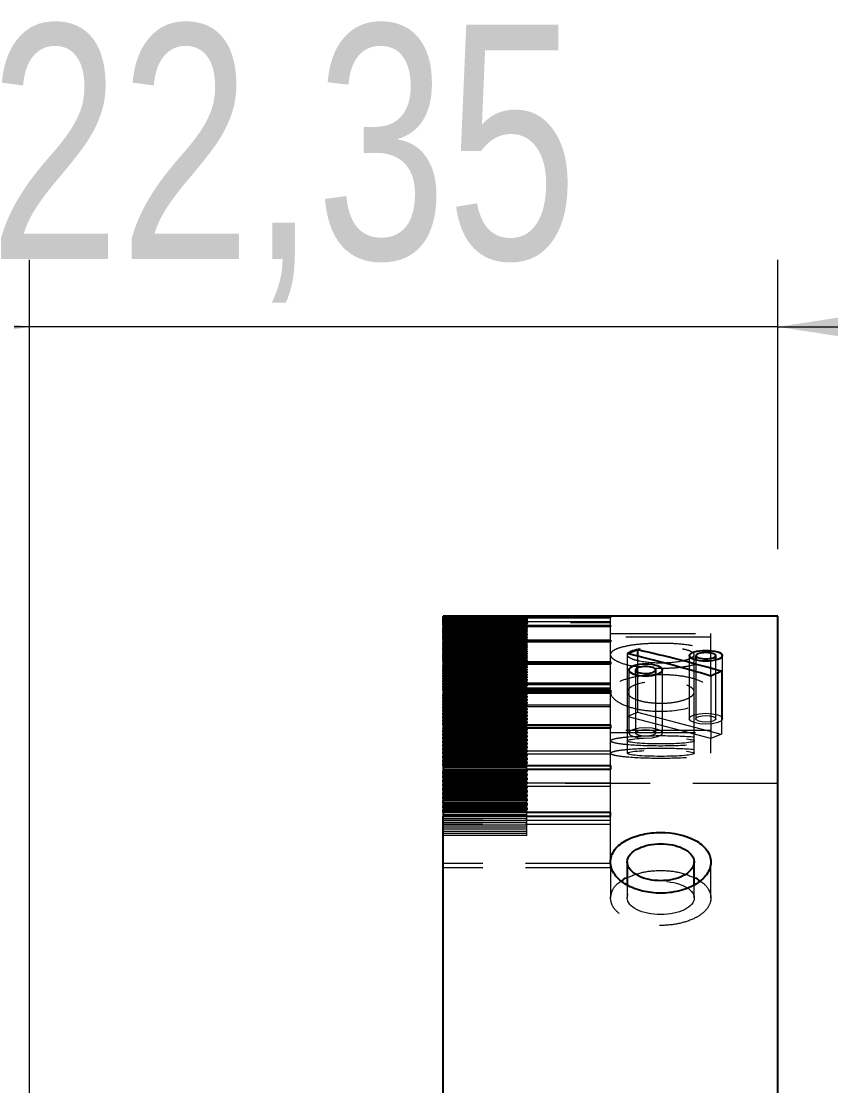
# Model space of a CAD drawing. Header units: millimetres. Extents: x 15 to 205, y 5 to 292.
# Drawn here: x 142.24 to 154.33, y 243.41 to 259.31 of the extents above; entities that cross this region are included whole.
import ezdxf

# ---------------------------------------------------------------- set-up
doc = ezdxf.new("R2010")
doc.units = ezdxf.units.MM
doc.linetypes.add('HIDDEN', pattern=[1.905, 1.27, -0.635])
doc.styles.add('SLDTEXTSTYLE0', font='TXT', dxfattribs={"width": 0.75})
doc.dimstyles.new('SLDDIMSTYLE1', dxfattribs={"dimtxt": 3.5, "dimasz": 3.302, "dimexe": 0, "dimexo": 0.0625, "dimgap": 0.875, "dimtad": 1, "dimlfac": 2, "dimrnd": 1e-09, "dimzin": 12, "dimdsep": 46, "dimtxsty": 'SLDTEXTSTYLE0', "dimsah": 1, "dimcen": 0.09, "dimadec": 0, "dimazin": 3, "dimtfac": 1, "dimtmove": 0, "dimatfit": 0, "dimfxl": 0, "dimfrac": 2, "dimtolj": 1, "dimtzin": 12, "dimarcsym": 0})
doc.dimstyles.new('SLDDIMSTYLE2', dxfattribs={"dimtxt": 3.5, "dimasz": 3.302, "dimexe": 0, "dimexo": 0.0625, "dimgap": 0.875, "dimtad": 1, "dimlfac": 2, "dimrnd": 1e-09, "dimzin": 12, "dimdsep": 46, "dimtxsty": 'SLDTEXTSTYLE0', "dimsah": 1, "dimcen": 0.09, "dimadec": 0, "dimazin": 3, "dimtfac": 1, "dimtofl": 0, "dimtmove": 0, "dimatfit": 3, "dimfxl": 0, "dimfrac": 2, "dimtolj": 1, "dimtzin": 12, "dimarcsym": 0})

# ---------------------------------------------------------------- blocks, each defined once
blk = doc.blocks.new('_D_2')
at = {"color": 7, "linetype": 'Continuous', "lineweight": 18}
for p, q in [((142.363, 233.925), (142.363, 255.743)), ((153.538, 251.425), (153.538, 255.743)), ((142.363, 254.743), (136.013, 254.743)), ((153.538, 254.743), (142.363, 254.743)), ((153.538, 254.743), (159.888, 254.743))]:
    blk.add_line(p, q, dxfattribs=at)
for points in [[(142.363, 254.743), (139.061, 255.251), (139.061, 254.235)], [(153.538, 254.743), (156.84, 254.235), (156.84, 255.251)]]:
    blk.add_solid(points, dxfattribs=at)
at = {"color": 7, "linetype": 'Continuous', "lineweight": 18, "insert": (141.761, 259.255), "char_height": 3.5, "attachment_point": 1, "style": 'SLDTEXTSTYLE0'}
blk.add_mtext('22,35', dxfattribs=at)
blk = doc.blocks.new('_D_7')
at = {"color": 7, "linetype": 'Continuous', "lineweight": 18}
for p, q in [((142.363, 233.925), (142.363, 242.975)), ((142.363, 241.975), (153.538, 241.975)), ((153.538, 241.975), (168.199, 241.975))]:
    blk.add_line(p, q, dxfattribs=at)
for points in [[(142.363, 241.975), (145.665, 241.467), (145.665, 242.483)], [(153.538, 241.975), (150.236, 242.483), (150.236, 241.467)]]:
    blk.add_solid(points, dxfattribs=at)
at = {"color": 7, "linetype": 'Continuous', "lineweight": 18, "insert": (156.561, 246.487), "char_height": 3.5, "attachment_point": 1, "style": 'SLDTEXTSTYLE0'}
blk.add_mtext('22,35', dxfattribs=at)

msp = doc.modelspace()

# ---------------------------------------------------------------- linework, layer by layer
at = {"color": 7, "linetype": 'Continuous', "lineweight": 25}
for p, q in [((153.5378, 250.4246), (148.5378, 250.4246)), ((149.7878, 250.4246), (148.5378, 250.4246)), ((148.5378, 250.4246), (148.5378, 250.4244)), ((148.5378, 250.4241), (148.5378, 250.4244)), ((149.7878, 250.4244), (148.5378, 250.4244)), ((149.7878, 250.4241), (148.5378, 250.4241)), ((148.5378, 250.4241), (148.5378, 250.4235)), ((148.5378, 250.4227), (148.5378, 250.4235)), ((149.7878, 250.4235), (148.5378, 250.4235)), ((149.7878, 250.4227), (148.5378, 250.4227)), ((148.5378, 250.4227), (148.5378, 250.4218)), ((148.5378, 250.4205), (148.5378, 250.4218)), ((149.7878, 250.4218), (148.5378, 250.4218)), ((149.7878, 250.4205), (148.5378, 250.4205)), ((148.5378, 250.4205), (148.5378, 250.4192)), ((148.5378, 250.4175), (148.5378, 250.4192)), ((149.7878, 250.4192), (148.5378, 250.4192)), ((149.7878, 250.4175), (148.5378, 250.4175)), ((148.5378, 250.4175), (148.5378, 250.4157)), ((148.5378, 250.4135), (148.5378, 250.4157)), ((149.7878, 250.4157), (148.5378, 250.4157)), ((149.7878, 250.4135), (148.5378, 250.4135)), ((148.5378, 250.4135), (148.5378, 250.4113)), ((148.5378, 250.4087), (148.5378, 250.4113)), ((149.7878, 250.4113), (148.5378, 250.4113)), ((149.7878, 250.4087), (148.5378, 250.4087)), ((148.5378, 250.4087), (148.5378, 250.4061)), ((148.5378, 250.4031), (148.5378, 250.4061)), ((149.7878, 250.4061), (148.5378, 250.4061)), ((148.5378, 250.4031), (151.0378, 250.4031)), ((148.5378, 250.4031), (148.5378, 250.3968)), ((148.5378, 250.3966), (148.5378, 250.3968)), ((151.0378, 250.3968), (148.5378, 250.3968)), ((149.7878, 250.3966), (148.5378, 250.3966)), ((148.5378, 250.3966), (148.5378, 250.3931)), ((148.5378, 250.3892), (148.5378, 250.3931)), ((149.7878, 250.3931), (148.5378, 250.3931)), ((149.7878, 250.3892), (148.5378, 250.3892)), ((148.5378, 250.3892), (148.5378, 250.3853)), ((149.7878, 250.4246), (149.7878, 250.4244)), ((149.7878, 250.4241), (149.7878, 250.4235)), ((149.7878, 250.4227), (149.7878, 250.4218)), ((149.7878, 250.4205), (149.7878, 250.4192)), ((149.7878, 250.4175), (149.7878, 250.4157)), ((149.7878, 250.4135), (149.7878, 250.4113)), ((149.7878, 250.4087), (149.7878, 250.4061)), ((149.7878, 250.3966), (149.7878, 250.3931)), ((149.7878, 250.3892), (149.7878, 250.3853)), ((151.0378, 250.4031), (151.0378, 250.3968)), ((153.5378, 227.0928), (153.5378, 250.4246)), ((148.5378, 250.3809), (148.5378, 250.3853)), ((149.7878, 250.3853), (148.5378, 250.3853)), ((149.7878, 250.3809), (148.5378, 250.3809)), ((148.5378, 250.3809), (148.5378, 250.3767)), ((148.5378, 250.3718), (148.5378, 250.3767)), ((149.7878, 250.3767), (148.5378, 250.3767)), ((149.7878, 250.3718), (148.5378, 250.3718)), ((148.5378, 250.3718), (148.5378, 250.3671)), ((148.5378, 250.3619), (148.5378, 250.3671)), ((149.7878, 250.3671), (148.5378, 250.3671)), ((149.7878, 250.3619), (148.5378, 250.3619)), ((148.5378, 250.3619), (148.5378, 250.3568)), ((148.5378, 250.351), (148.5378, 250.3568)), ((149.7878, 250.3568), (148.5378, 250.3568)), ((149.7878, 250.351), (148.5378, 250.351)), ((148.5378, 250.351), (148.5378, 250.3455)), ((148.5378, 250.3394), (148.5378, 250.3455)), ((149.7878, 250.3455), (148.5378, 250.3455)), ((149.7878, 250.3394), (148.5378, 250.3394)), ((148.5378, 250.3394), (148.5378, 250.3334)), ((148.5378, 250.3268), (148.5378, 250.3334)), ((149.7878, 250.3334), (148.5378, 250.3334)), ((149.7878, 250.3268), (148.5378, 250.3268)), ((148.5378, 250.3268), (148.5378, 250.3205)), ((148.5378, 250.3134), (148.5378, 250.3205)), ((149.7878, 250.3205), (148.5378, 250.3205)), ((149.7878, 250.3134), (148.5378, 250.3134)), ((148.5378, 250.3134), (148.5378, 250.3067)), ((148.5378, 250.2992), (148.5378, 250.3067)), ((149.7878, 250.3067), (148.5378, 250.3067)), ((149.7878, 250.2992), (148.5378, 250.2992)), ((148.5378, 250.2992), (148.5378, 250.292)), ((148.5378, 250.2841), (148.5378, 250.292)), ((149.7878, 250.292), (148.5378, 250.292)), ((148.5378, 250.2841), (151.0378, 250.2841)), ((148.5378, 250.2841), (148.5378, 250.2687)), ((148.5378, 250.2681), (148.5378, 250.2687)), ((151.0378, 250.2687), (148.5378, 250.2687)), ((149.7878, 250.2681), (148.5378, 250.2681)), ((148.5378, 250.2681), (148.5378, 250.2601)), ((148.5378, 250.2513), (148.5378, 250.2601)), ((149.7878, 250.2601), (148.5378, 250.2601)), ((149.7878, 250.2513), (148.5378, 250.2513)), ((148.5378, 250.2513), (148.5378, 250.2429)), ((148.5378, 250.2336), (148.5378, 250.2429)), ((149.7878, 250.2429), (148.5378, 250.2429)), ((149.7878, 250.2336), (148.5378, 250.2336)), ((148.5378, 250.2336), (148.5378, 250.2248)), ((149.7878, 250.3809), (149.7878, 250.3767)), ((149.7878, 250.3718), (149.7878, 250.3671)), ((149.7878, 250.3619), (149.7878, 250.3568)), ((149.7878, 250.351), (149.7878, 250.3455)), ((149.7878, 250.3394), (149.7878, 250.3334)), ((149.7878, 250.3268), (149.7878, 250.3205)), ((149.7878, 250.3134), (149.7878, 250.3067)), ((149.7878, 250.2992), (149.7878, 250.292)), ((149.7878, 250.2681), (149.7878, 250.2601)), ((149.7878, 250.2513), (149.7878, 250.2429)), ((149.7878, 250.2336), (149.7878, 250.2248)), ((151.0378, 250.2841), (151.0378, 250.2687)), ((148.5378, 250.2151), (148.5378, 250.2248)), ((149.7878, 250.2248), (148.5378, 250.2248)), ((149.7878, 250.2151), (148.5378, 250.2151)), ((148.5378, 250.2151), (148.5378, 250.2059)), ((148.5378, 250.1958), (148.5378, 250.2059)), ((149.7878, 250.2059), (148.5378, 250.2059)), ((149.7878, 250.1958), (148.5378, 250.1958)), ((148.5378, 250.1958), (148.5378, 250.1861)), ((148.5378, 250.1755), (148.5378, 250.1861)), ((149.7878, 250.1861), (148.5378, 250.1861)), ((149.7878, 250.1755), (148.5378, 250.1755)), ((148.5378, 250.1755), (148.5378, 250.1655)), ((148.5378, 250.1545), (148.5378, 250.1655)), ((149.7878, 250.1655), (148.5378, 250.1655)), ((149.7878, 250.1545), (148.5378, 250.1545)), ((148.5378, 250.1545), (148.5378, 250.144)), ((148.5378, 250.1326), (148.5378, 250.144)), ((149.7878, 250.144), (148.5378, 250.144)), ((149.7878, 250.1326), (148.5378, 250.1326)), ((148.5378, 250.1326), (148.5378, 250.1217)), ((148.5378, 250.1098), (148.5378, 250.1217)), ((149.7878, 250.1217), (148.5378, 250.1217)), ((149.7878, 250.1098), (148.5378, 250.1098)), ((148.5378, 250.1098), (148.5378, 250.0986)), ((148.5378, 250.0862), (148.5378, 250.0986)), ((149.7878, 250.0986), (148.5378, 250.0986)), ((149.7878, 250.0862), (148.5378, 250.0862)), ((148.5378, 250.0862), (148.5378, 250.0746)), ((148.5378, 250.0618), (148.5378, 250.0746)), ((149.7878, 250.0746), (148.5378, 250.0746)), ((149.7878, 250.2151), (149.7878, 250.2059)), ((149.7878, 250.1958), (149.7878, 250.1861)), ((149.7878, 250.1755), (149.7878, 250.1655)), ((149.7878, 250.1545), (149.7878, 250.144)), ((149.7878, 250.1326), (149.7878, 250.1217)), ((149.7878, 250.1098), (149.7878, 250.0986)), ((149.7878, 250.0862), (149.7878, 250.0746)), ((148.5378, 250.0618), (151.0378, 250.0618)), ((148.5378, 250.0618), (148.5378, 250.0375)), ((148.5378, 250.0365), (148.5378, 250.0375)), ((151.0378, 250.0375), (148.5378, 250.0375)), ((149.7878, 250.0365), (148.5378, 250.0365)), ((148.5378, 250.0365), (148.5378, 250.0241)), ((148.5378, 250.0104), (148.5378, 250.0241)), ((149.7878, 250.0241), (148.5378, 250.0241)), ((149.7878, 250.0104), (148.5378, 250.0104)), ((148.5378, 250.0104), (148.5378, 249.9976)), ((148.5378, 249.9835), (148.5378, 249.9976)), ((149.7878, 249.9976), (148.5378, 249.9976)), ((149.7878, 249.9835), (148.5378, 249.9835)), ((148.5378, 249.9835), (148.5378, 249.9702)), ((148.5378, 249.9557), (148.5378, 249.9702)), ((149.7878, 249.9702), (148.5378, 249.9702)), ((149.7878, 249.9557), (148.5378, 249.9557)), ((148.5378, 249.9557), (148.5378, 249.9421)), ((148.5378, 249.9271), (148.5378, 249.9421)), ((149.7878, 249.9421), (148.5378, 249.9421)), ((149.7878, 249.9271), (148.5378, 249.9271)), ((148.5378, 249.9271), (148.5378, 249.9131)), ((148.5378, 249.8977), (148.5378, 249.9131)), ((149.7878, 249.9131), (148.5378, 249.9131)), ((149.7878, 250.0365), (149.7878, 250.0241)), ((149.7878, 250.0104), (149.7878, 249.9976)), ((149.7878, 249.9835), (149.7878, 249.9702)), ((149.7878, 249.9557), (149.7878, 249.9421)), ((149.7878, 249.9271), (149.7878, 249.9131)), ((151.0378, 250.0618), (151.0378, 250.0375)), ((151.444, 249.9193), (151.444, 249.8252)), ((149.7878, 249.8977), (148.5378, 249.8977)), ((148.5378, 249.8977), (148.5378, 249.8832)), ((148.5378, 249.8674), (148.5378, 249.8832)), ((149.7878, 249.8832), (148.5378, 249.8832)), ((149.7878, 249.8674), (148.5378, 249.8674)), ((148.5378, 249.8674), (148.5378, 249.8526)), ((148.5378, 249.8363), (148.5378, 249.8526)), ((149.7878, 249.8526), (148.5378, 249.8526)), ((149.7878, 249.8363), (148.5378, 249.8363)), ((148.5378, 249.8363), (148.5378, 249.8211)), ((148.5378, 249.8044), (148.5378, 249.8211)), ((149.7878, 249.8211), (148.5378, 249.8211)), ((149.7878, 249.8044), (148.5378, 249.8044)), ((148.5378, 249.8044), (148.5378, 249.7888)), ((148.5378, 249.7717), (148.5378, 249.7888)), ((149.7878, 249.7888), (148.5378, 249.7888)), ((149.7878, 249.7717), (148.5378, 249.7717)), ((148.5378, 249.7717), (148.5378, 249.7557)), ((148.5378, 249.7381), (148.5378, 249.7557)), ((149.7878, 249.7557), (148.5378, 249.7557)), ((149.7878, 249.8977), (149.7878, 249.8832)), ((149.7878, 249.8674), (149.7878, 249.8526)), ((149.7878, 249.8363), (149.7878, 249.8211)), ((149.7878, 249.8044), (149.7878, 249.7888)), ((149.7878, 249.7717), (149.7878, 249.7557)), ((152.3128, 249.8328), (152.3128, 249.7709)), ((152.6128, 249.7716), (152.6128, 249.8328)), ((148.5378, 249.7381), (151.0378, 249.7381)), ((148.5378, 249.7381), (148.5378, 249.7051)), ((148.5378, 249.7038), (148.5378, 249.7051)), ((151.0378, 249.7051), (148.5378, 249.7051)), ((149.7878, 249.7038), (148.5378, 249.7038)), ((148.5378, 249.7038), (148.5378, 249.687)), ((148.5378, 249.6686), (148.5378, 249.687)), ((149.7878, 249.687), (148.5378, 249.687)), ((149.7878, 249.6686), (148.5378, 249.6686)), ((148.5378, 249.6686), (148.5378, 249.6514)), ((148.5378, 249.6326), (148.5378, 249.6514)), ((149.7878, 249.6514), (148.5378, 249.6514)), ((149.7878, 249.6326), (148.5378, 249.6326)), ((148.5378, 249.6326), (148.5378, 249.615)), ((148.5378, 249.5958), (148.5378, 249.615)), ((149.7878, 249.615), (148.5378, 249.615)), ((149.7878, 249.5958), (148.5378, 249.5958)), ((148.5378, 249.5958), (148.5378, 249.5778)), ((149.7878, 249.7038), (149.7878, 249.687)), ((149.7878, 249.6686), (149.7878, 249.6514)), ((149.7878, 249.6326), (149.7878, 249.615)), ((149.7878, 249.5958), (149.7878, 249.5778)), ((151.0378, 249.7381), (151.0378, 249.7051)), ((151.4128, 249.6191), (151.4128, 249.5474)), ((151.7128, 249.5483), (151.7128, 249.6191)), ((148.5378, 249.5582), (148.5378, 249.5778)), ((149.7878, 249.5778), (148.5378, 249.5778)), ((149.7878, 249.5582), (148.5378, 249.5582)), ((148.5378, 249.5582), (148.5378, 249.5398)), ((148.5378, 249.5198), (148.5378, 249.5398)), ((149.7878, 249.5398), (148.5378, 249.5398)), ((149.7878, 249.5198), (148.5378, 249.5198)), ((148.5378, 249.5198), (148.5378, 249.501)), ((148.5378, 249.4806), (148.5378, 249.501)), ((149.7878, 249.501), (148.5378, 249.501)), ((149.7878, 249.4806), (148.5378, 249.4806)), ((148.5378, 249.4806), (148.5378, 249.4614)), ((148.5378, 249.4406), (148.5378, 249.4614)), ((149.7878, 249.4614), (148.5378, 249.4614)), ((149.7878, 249.4406), (148.5378, 249.4406)), ((148.5378, 249.4406), (148.5378, 249.421)), ((149.7878, 249.5582), (149.7878, 249.5398)), ((149.7878, 249.5198), (149.7878, 249.501)), ((149.7878, 249.4806), (149.7878, 249.4614)), ((149.7878, 249.4406), (149.7878, 249.421)), ((148.5378, 249.3998), (148.5378, 249.421)), ((149.7878, 249.421), (148.5378, 249.421)), ((149.7878, 249.3998), (148.5378, 249.3998)), ((148.5378, 249.3998), (148.5378, 249.3798)), ((148.5378, 249.3582), (148.5378, 249.3798)), ((149.7878, 249.3798), (148.5378, 249.3798)), ((149.7878, 249.3582), (148.5378, 249.3582)), ((148.5378, 249.3582), (148.5378, 249.3379)), ((148.5378, 249.3158), (148.5378, 249.3379)), ((149.7878, 249.3379), (148.5378, 249.3379)), ((148.5378, 249.3158), (151.0378, 249.3158)), ((148.5378, 249.3158), (148.5378, 249.2742)), ((149.7878, 249.3998), (149.7878, 249.3798)), ((149.7878, 249.3582), (149.7878, 249.3379)), ((151.0378, 249.3158), (151.0378, 249.2742)), ((148.5378, 249.2726), (148.5378, 249.2742)), ((151.0378, 249.2742), (148.5378, 249.2742)), ((149.7878, 249.2726), (148.5378, 249.2726)), ((148.5378, 249.2726), (148.5378, 249.2515)), ((148.5378, 249.2286), (148.5378, 249.2515)), ((149.7878, 249.2515), (148.5378, 249.2515)), ((149.7878, 249.2286), (148.5378, 249.2286)), ((148.5378, 249.2286), (148.5378, 249.2072)), ((148.5378, 249.1839), (148.5378, 249.2072)), ((149.7878, 249.2072), (148.5378, 249.2072)), ((149.7878, 249.1839), (148.5378, 249.1839)), ((148.5378, 249.1839), (148.5378, 249.1621)), ((148.5378, 249.1384), (148.5378, 249.1621)), ((149.7878, 249.1621), (148.5378, 249.1621)), ((149.7878, 249.1384), (148.5378, 249.1384)), ((148.5378, 249.1384), (148.5378, 249.1162)), ((149.7878, 249.2726), (149.7878, 249.2515)), ((149.7878, 249.2286), (149.7878, 249.2072)), ((149.7878, 249.1839), (149.7878, 249.1621)), ((149.7878, 249.1384), (149.7878, 249.1162)), ((148.5378, 249.0921), (148.5378, 249.1162)), ((149.7878, 249.1162), (148.5378, 249.1162)), ((149.7878, 249.0921), (148.5378, 249.0921)), ((148.5378, 249.0921), (148.5378, 249.0695)), ((148.5378, 249.045), (148.5378, 249.0695)), ((149.7878, 249.0695), (148.5378, 249.0695)), ((149.7878, 249.045), (148.5378, 249.045)), ((148.5378, 249.045), (148.5378, 249.0221)), ((148.5378, 248.9972), (148.5378, 249.0221)), ((149.7878, 249.0221), (148.5378, 249.0221)), ((149.7878, 248.9972), (148.5378, 248.9972)), ((148.5378, 248.9972), (148.5378, 248.9739)), ((148.5378, 248.9486), (148.5378, 248.9739)), ((149.7878, 248.9739), (148.5378, 248.9739)), ((149.7878, 249.0921), (149.7878, 249.0695)), ((149.7878, 249.045), (149.7878, 249.0221)), ((149.7878, 248.9972), (149.7878, 248.9739)), ((149.7878, 248.9486), (148.5378, 248.9486)), ((148.5378, 248.9486), (148.5378, 248.9249)), ((148.5378, 248.8992), (148.5378, 248.9249)), ((149.7878, 248.9249), (148.5378, 248.9249)), ((149.7878, 248.8992), (148.5378, 248.8992)), ((148.5378, 248.8992), (148.5378, 248.8752)), ((148.5378, 248.8491), (148.5378, 248.8752)), ((149.7878, 248.8752), (148.5378, 248.8752)), ((149.7878, 248.8491), (148.5378, 248.8491)), ((148.5378, 248.8491), (148.5378, 248.8247)), ((148.5378, 248.7982), (148.5378, 248.8247)), ((149.7878, 248.8247), (148.5378, 248.8247)), ((149.7878, 248.9486), (149.7878, 248.9249)), ((149.7878, 248.8992), (149.7878, 248.8752)), ((149.7878, 248.8491), (149.7878, 248.8247)), ((148.5378, 248.7982), (151.0378, 248.7982)), ((148.5378, 248.7982), (148.5378, 248.7486)), ((148.5378, 248.7466), (148.5378, 248.7486)), ((151.0378, 248.7486), (148.5378, 248.7486)), ((149.7878, 248.7466), (148.5378, 248.7466)), ((148.5378, 248.7466), (148.5378, 248.7215)), ((148.5378, 248.6942), (148.5378, 248.7215)), ((149.7878, 248.7215), (148.5378, 248.7215)), ((149.7878, 248.6942), (148.5378, 248.6942)), ((148.5378, 248.6942), (148.5378, 248.6688)), ((148.5378, 248.6411), (148.5378, 248.6688)), ((149.7878, 248.6688), (148.5378, 248.6688)), ((149.7878, 248.6411), (148.5378, 248.6411)), ((148.5378, 248.6411), (148.5378, 248.6153)), ((149.7878, 248.7466), (149.7878, 248.7215)), ((149.7878, 248.6942), (149.7878, 248.6688)), ((149.7878, 248.6411), (149.7878, 248.6153)), ((151.0378, 248.7982), (151.0378, 248.7486)), ((148.5378, 248.5873), (148.5378, 248.6153)), ((149.7878, 248.6153), (148.5378, 248.6153)), ((149.7878, 248.5873), (148.5378, 248.5873)), ((148.5378, 248.5873), (148.5378, 248.5611)), ((148.5378, 248.5327), (148.5378, 248.5611)), ((149.7878, 248.5611), (148.5378, 248.5611)), ((149.7878, 248.5327), (148.5378, 248.5327)), ((148.5378, 248.5327), (148.5378, 248.5061)), ((148.5378, 248.4774), (148.5378, 248.5061)), ((149.7878, 248.5061), (148.5378, 248.5061)), ((149.7878, 248.5873), (149.7878, 248.5611)), ((149.7878, 248.5327), (149.7878, 248.5061)), ((149.7878, 248.4774), (148.5378, 248.4774)), ((148.5378, 248.4774), (148.5378, 248.4505)), ((148.5378, 248.4213), (148.5378, 248.4505)), ((149.7878, 248.4505), (148.5378, 248.4505)), ((149.7878, 248.4213), (148.5378, 248.4213)), ((148.5378, 248.4213), (148.5378, 248.3941)), ((148.5378, 248.3645), (148.5378, 248.3941)), ((149.7878, 248.3941), (148.5378, 248.3941)), ((149.7878, 248.3645), (148.5378, 248.3645)), ((148.5378, 248.3645), (148.5378, 248.3369)), ((148.5378, 248.307), (148.5378, 248.3369)), ((149.7878, 248.3369), (148.5378, 248.3369)), ((149.7878, 248.4774), (149.7878, 248.4505)), ((149.7878, 248.4213), (149.7878, 248.3941)), ((149.7878, 248.3645), (149.7878, 248.3369)), ((149.7878, 248.307), (148.5378, 248.307)), ((148.5378, 248.307), (148.5378, 248.2791)), ((148.5378, 248.2488), (148.5378, 248.2791)), ((149.7878, 248.2791), (148.5378, 248.2791)), ((149.7878, 248.2488), (148.5378, 248.2488)), ((148.5378, 248.2488), (148.5378, 248.2205)), ((148.5378, 248.1899), (148.5378, 248.2205)), ((149.7878, 248.2205), (148.5378, 248.2205)), ((148.5378, 248.1899), (151.0378, 248.1899)), ((148.5378, 248.1899), (148.5378, 248.1325)), ((149.7878, 248.307), (149.7878, 248.2791)), ((149.7878, 248.2488), (149.7878, 248.2205)), ((151.0378, 248.1899), (151.0378, 248.1325)), ((148.5378, 248.1302), (148.5378, 248.1325)), ((151.0378, 248.1325), (148.5378, 248.1325)), ((149.7878, 248.1302), (148.5378, 248.1302)), ((148.5378, 248.1302), (148.5378, 248.1013)), ((148.5378, 248.0699), (148.5378, 248.1013)), ((149.7878, 248.1013), (148.5378, 248.1013)), ((149.7878, 248.0699), (148.5378, 248.0699)), ((148.5378, 248.0699), (148.5378, 248.0406)), ((148.5378, 248.0088), (148.5378, 248.0406)), ((149.7878, 248.0406), (148.5378, 248.0406)), ((149.7878, 248.0088), (148.5378, 248.0088)), ((148.5378, 248.0088), (148.5378, 247.9792)), ((149.7878, 248.1302), (149.7878, 248.1013)), ((149.7878, 248.0699), (149.7878, 248.0406)), ((149.7878, 248.0088), (149.7878, 247.9792)), ((148.5378, 247.9471), (148.5378, 247.9792)), ((149.7878, 247.9792), (148.5378, 247.9792)), ((149.7878, 247.9471), (148.5378, 247.9471)), ((148.5378, 247.9471), (148.5378, 247.9171)), ((148.5378, 247.8846), (148.5378, 247.9171)), ((149.7878, 247.9171), (148.5378, 247.9171)), ((149.7878, 247.8846), (148.5378, 247.8846)), ((148.5378, 247.8846), (148.5378, 247.8543)), ((148.5378, 247.8215), (148.5378, 247.8543)), ((149.7878, 247.8543), (148.5378, 247.8543)), ((149.7878, 247.9471), (149.7878, 247.9171)), ((149.7878, 247.8846), (149.7878, 247.8543)), ((149.7878, 247.8215), (148.5378, 247.8215)), ((148.5378, 247.8215), (148.5378, 247.7909)), ((148.5378, 247.7577), (148.5378, 247.7909)), ((149.7878, 247.7909), (148.5378, 247.7909)), ((149.7878, 247.7577), (148.5378, 247.7577)), ((148.5378, 247.7577), (148.5378, 247.7268)), ((148.5378, 247.6932), (148.5378, 247.7268)), ((149.7878, 247.7268), (148.5378, 247.7268)), ((149.7878, 247.6932), (148.5378, 247.6932)), ((148.5378, 247.6932), (148.5378, 247.6619)), ((149.7878, 247.8215), (149.7878, 247.7909)), ((149.7878, 247.7577), (149.7878, 247.7268)), ((149.7878, 247.6932), (149.7878, 247.6619)), ((148.5378, 247.628), (148.5378, 247.6619)), ((149.7878, 247.6619), (148.5378, 247.6619)), ((149.7878, 247.628), (148.5378, 247.628)), ((148.5378, 247.628), (148.5378, 247.5965)), ((148.5378, 247.5622), (148.5378, 247.5965)), ((149.7878, 247.5965), (148.5378, 247.5965)), ((149.7878, 247.5622), (148.5378, 247.5622)), ((148.5378, 247.5622), (148.5378, 247.5303)), ((148.5378, 247.4957), (148.5378, 247.5303)), ((149.7878, 247.5303), (148.5378, 247.5303)), ((149.7878, 247.628), (149.7878, 247.5965)), ((149.7878, 247.5622), (149.7878, 247.5303)), ((148.5378, 247.4957), (151.0378, 247.4957)), ((148.5378, 247.4957), (148.5378, 247.4311)), ((148.5378, 227.0928), (148.5378, 247.4311)), ((151.0378, 247.4311), (148.5378, 247.4311)), ((151.0378, 247.4311), (151.0378, 247.4957)), ((151.2878, 246.7511), (151.2878, 246.4087)), ((152.2878, 246.4108), (152.2878, 246.751))]:
    msp.add_line(p, q, dxfattribs=at)
at = {"color": 7, "linetype": 'HIDDEN', "lineweight": 18}
for p, q in [((149.7878, 250.4245), (148.5378, 250.4245)), ((149.7878, 250.4242), (148.5378, 250.4242)), ((149.7878, 250.4236), (148.5378, 250.4236)), ((149.7878, 250.4229), (148.5378, 250.4229)), ((149.7878, 250.4219), (148.5378, 250.4219)), ((149.7878, 250.4208), (148.5378, 250.4208)), ((151.0378, 250.4207), (148.5378, 250.4207)), ((148.5378, 250.4178), (151.0378, 250.4178)), ((149.7878, 250.4159), (148.5378, 250.4159)), ((149.7878, 250.414), (148.5378, 250.414)), ((149.7878, 250.4117), (148.5378, 250.4117)), ((149.7878, 250.4093), (148.5378, 250.4093)), ((149.7878, 250.4065), (148.5378, 250.4065)), ((149.7878, 250.4037), (148.5378, 250.4037)), ((149.7878, 250.4005), (148.5378, 250.4005)), ((149.7878, 250.3973), (148.5378, 250.3973)), ((149.7878, 250.3936), (148.5378, 250.3936)), ((149.7878, 250.39), (148.5378, 250.39)), ((149.7878, 250.4241), (149.7878, 250.4244)), ((149.7878, 250.4227), (149.7878, 250.4235)), ((149.7878, 250.4205), (149.7878, 250.4218)), ((149.7878, 250.4175), (149.7878, 250.4192)), ((149.7878, 250.4135), (149.7878, 250.4157)), ((149.7878, 250.4087), (149.7878, 250.4113)), ((149.7878, 250.3966), (149.7878, 250.4061)), ((149.7878, 250.3892), (149.7878, 250.3931)), ((151.0378, 250.4031), (151.0378, 250.4207)), ((151.0378, 250.2841), (151.0378, 250.3968)), ((149.7878, 250.3859), (148.5378, 250.3859)), ((149.7878, 250.3819), (148.5378, 250.3819)), ((149.7878, 250.3773), (148.5378, 250.3773)), ((149.7878, 250.3728), (148.5378, 250.3728)), ((149.7878, 250.3678), (148.5378, 250.3678)), ((149.7878, 250.363), (148.5378, 250.363)), ((149.7878, 250.3575), (148.5378, 250.3575)), ((149.7878, 250.3522), (148.5378, 250.3522)), ((149.7878, 250.3463), (148.5378, 250.3463)), ((149.7878, 250.3406), (148.5378, 250.3406)), ((151.0378, 250.3402), (148.5378, 250.3402)), ((148.5378, 250.3282), (151.0378, 250.3282)), ((149.7878, 250.3809), (149.7878, 250.3853)), ((149.7878, 250.3718), (149.7878, 250.3767)), ((149.7878, 250.3619), (149.7878, 250.3671)), ((149.7878, 250.351), (149.7878, 250.3568)), ((149.7878, 250.3394), (149.7878, 250.3455)), ((149.7878, 250.3268), (149.7878, 250.3334)), ((149.7878, 250.3134), (149.7878, 250.3205)), ((149.7878, 250.2992), (149.7878, 250.3067)), ((149.7878, 250.2681), (149.7878, 250.292)), ((149.7878, 250.2513), (149.7878, 250.2601)), ((149.7878, 250.2336), (149.7878, 250.2429)), ((151.0378, 250.0618), (151.0378, 250.2687)), ((149.7878, 250.2151), (149.7878, 250.2248)), ((149.7878, 250.1958), (149.7878, 250.2059)), ((149.7878, 250.1755), (149.7878, 250.1861)), ((149.7878, 250.1545), (149.7878, 250.1655)), ((149.7878, 250.1326), (149.7878, 250.144)), ((149.7878, 250.1098), (149.7878, 250.1217)), ((149.7878, 250.0862), (149.7878, 250.0986)), ((149.7878, 250.0365), (149.7878, 250.0746)), ((151.0378, 250.1645), (152.5378, 250.1645)), ((152.5378, 250.1111), (151.0378, 250.1111)), ((152.5378, 249.5284), (152.5378, 250.1645)), ((149.7878, 249.9514), (148.5378, 249.9514)), ((149.7878, 249.928), (148.5378, 249.928)), ((149.7878, 249.9246), (148.5378, 249.9246)), ((149.7878, 249.9246), (148.5378, 249.9246)), ((149.7878, 249.9245), (148.5378, 249.9245)), ((149.7878, 249.9242), (148.5378, 249.9242)), ((149.7878, 249.9241), (148.5378, 249.9241)), ((149.7878, 249.9238), (148.5378, 249.9238)), ((149.7878, 249.9237), (148.5378, 249.9237)), ((149.7878, 249.923), (148.5378, 249.923)), ((149.7878, 249.9228), (148.5378, 249.9228)), ((149.7878, 249.9222), (148.5378, 249.9222)), ((149.7878, 249.922), (148.5378, 249.922)), ((148.5378, 249.921), (149.7878, 249.921)), ((149.7878, 249.9207), (148.5378, 249.9207)), ((149.7878, 249.9194), (148.5378, 249.9194)), ((149.7878, 249.9177), (148.5378, 249.9177)), ((149.7878, 249.9165), (148.5378, 249.9165)), ((149.7878, 249.9161), (148.5378, 249.9161)), ((149.7878, 249.9144), (148.5378, 249.9144)), ((149.7878, 249.914), (148.5378, 249.914)), ((149.7878, 249.9124), (148.5378, 249.9124)), ((149.7878, 249.9119), (148.5378, 249.9119)), ((149.7878, 250.0104), (149.7878, 250.0241)), ((149.7878, 249.9835), (149.7878, 249.9976)), ((149.7878, 249.9557), (149.7878, 249.9702)), ((149.7878, 249.9271), (149.7878, 249.9421)), ((149.7878, 249.8977), (149.7878, 249.9131)), ((151.0378, 249.7381), (151.0378, 250.0375)), ((149.7878, 249.9099), (148.5378, 249.9099)), ((149.7878, 249.9094), (148.5378, 249.9094)), ((149.7878, 249.9074), (148.5378, 249.9074)), ((149.7878, 249.9069), (148.5378, 249.9069)), ((149.7878, 249.9046), (148.5378, 249.9046)), ((149.7878, 249.9017), (148.5378, 249.9017)), ((149.7878, 249.8984), (148.5378, 249.8984)), ((148.5378, 249.8977), (149.7878, 249.8977)), ((149.7878, 249.8951), (148.5378, 249.8951)), ((149.7878, 249.8943), (148.5378, 249.8943)), ((149.7878, 249.8914), (148.5378, 249.8914)), ((149.7878, 249.8906), (148.5378, 249.8906)), ((149.7878, 249.8877), (148.5378, 249.8877)), ((149.7878, 249.8868), (148.5378, 249.8868)), ((149.7878, 249.8836), (148.5378, 249.8836)), ((149.7878, 249.8827), (148.5378, 249.8827)), ((149.7878, 249.8795), (148.5378, 249.8795)), ((149.7878, 249.8785), (148.5378, 249.8785)), ((149.7878, 249.8749), (148.5378, 249.8749)), ((149.7878, 249.8742), (148.5378, 249.8742)), ((149.7878, 249.8739), (148.5378, 249.8739)), ((149.7878, 249.8704), (148.5378, 249.8704)), ((149.7878, 249.8694), (148.5378, 249.8694)), ((149.7878, 249.8654), (148.5378, 249.8654)), ((149.7878, 249.8644), (148.5378, 249.8644)), ((149.7878, 249.8605), (148.5378, 249.8605)), ((149.7878, 249.8594), (148.5378, 249.8594)), ((149.7878, 249.8551), (148.5378, 249.8551)), ((149.7878, 249.854), (148.5378, 249.854)), ((149.7878, 249.8498), (148.5378, 249.8498)), ((149.7878, 249.8486), (148.5378, 249.8486)), ((148.5378, 249.844), (149.7878, 249.844)), ((149.7878, 249.8428), (148.5378, 249.8428)), ((149.7878, 249.8369), (148.5378, 249.8369)), ((149.7878, 249.8307), (148.5378, 249.8307)), ((149.7878, 249.8245), (148.5378, 249.8245)), ((149.7878, 249.8179), (148.5378, 249.8179)), ((149.7878, 249.8112), (148.5378, 249.8112)), ((149.7878, 249.8042), (148.5378, 249.8042)), ((149.7878, 249.7971), (148.5378, 249.7971)), ((148.5378, 249.7743), (149.7878, 249.7743)), ((149.7878, 249.7665), (148.5378, 249.7665)), ((149.7878, 249.7582), (148.5378, 249.7582)), ((149.7878, 249.8674), (149.7878, 249.8832)), ((149.7878, 249.8363), (149.7878, 249.8526)), ((149.7878, 249.8044), (149.7878, 249.8211)), ((149.7878, 249.7717), (149.7878, 249.7888)), ((149.7878, 249.7038), (149.7878, 249.7557)), ((151.2878, 249.8628), (151.2878, 248.9234)), ((151.444, 249.8252), (151.444, 248.9872)), ((152.2128, 249.8327), (152.2128, 248.8907)), ((152.2878, 248.5605), (152.2878, 249.8467)), ((152.3128, 249.7709), (152.3128, 248.8907)), ((152.6128, 248.8907), (152.6128, 249.7716)), ((152.7128, 248.8907), (152.7128, 249.8328)), ((149.7878, 249.7499), (148.5378, 249.7499)), ((149.7878, 249.7413), (148.5378, 249.7413)), ((149.7878, 249.7326), (148.5378, 249.7326)), ((149.7878, 249.7235), (148.5378, 249.7235)), ((149.7878, 249.7144), (148.5378, 249.7144)), ((149.7878, 249.7049), (148.5378, 249.7049)), ((149.7878, 249.6954), (148.5378, 249.6954)), ((149.7878, 249.6855), (148.5378, 249.6855)), ((149.7878, 249.6756), (148.5378, 249.6756)), ((149.7878, 249.6653), (148.5378, 249.6653)), ((149.7878, 249.6549), (148.5378, 249.6549)), ((149.7878, 249.6443), (148.5378, 249.6443)), ((149.7878, 249.6335), (148.5378, 249.6335)), ((149.7878, 249.6224), (148.5378, 249.6224)), ((149.7878, 249.6113), (148.5378, 249.6113)), ((149.7878, 249.5998), (148.5378, 249.5998)), ((149.7878, 249.6686), (149.7878, 249.687)), ((149.7878, 249.6326), (149.7878, 249.6514)), ((149.7878, 249.5958), (149.7878, 249.615)), ((151.0378, 249.3158), (151.0378, 249.7051)), ((151.3128, 249.6191), (151.3128, 248.6783)), ((151.8128, 248.6783), (151.8128, 249.6191)), ((152.694, 249.5997), (152.694, 248.6604)), ((149.7878, 249.5882), (148.5378, 249.5882)), ((149.7878, 249.5815), (148.5378, 249.5815)), ((148.5378, 249.552), (149.7878, 249.552)), ((149.7878, 249.5397), (148.5378, 249.5397)), ((149.7878, 249.527), (148.5378, 249.527)), ((149.7878, 249.5142), (148.5378, 249.5142)), ((149.7878, 249.5011), (148.5378, 249.5011)), ((149.7878, 249.488), (148.5378, 249.488)), ((149.7878, 249.4745), (148.5378, 249.4745)), ((149.7878, 249.4609), (148.5378, 249.4609)), ((149.7878, 249.447), (148.5378, 249.447)), ((149.7878, 249.5582), (149.7878, 249.5778)), ((149.7878, 249.5198), (149.7878, 249.5398)), ((149.7878, 249.4806), (149.7878, 249.501)), ((149.7878, 249.4406), (149.7878, 249.4614)), ((151.4128, 249.5474), (151.4128, 248.6783)), ((151.7128, 248.6783), (151.7128, 249.5483)), ((152.5378, 249.5284), (152.5378, 248.5966)), ((149.7878, 249.433), (148.5378, 249.433)), ((151.0378, 249.4216), (148.5378, 249.4216)), ((149.7878, 249.4188), (148.5378, 249.4188)), ((151.0378, 249.4184), (148.5378, 249.4184)), ((151.0378, 249.4048), (148.5378, 249.4048)), ((149.7878, 249.4044), (148.5378, 249.4044)), ((151.0378, 249.3989), (148.5378, 249.3989)), ((149.7878, 249.3897), (148.5378, 249.3897)), ((149.7878, 249.3749), (148.5378, 249.3749)), ((149.7878, 249.3599), (148.5378, 249.3599)), ((151.0378, 249.3483), (148.5378, 249.3483)), ((149.7878, 249.3447), (148.5378, 249.3447)), ((151.0378, 249.3359), (148.5378, 249.3359)), ((149.7878, 249.3292), (148.5378, 249.3292)), ((149.7878, 249.3137), (148.5378, 249.3137)), ((149.7878, 249.2978), (148.5378, 249.2978)), ((151.0378, 249.2953), (148.5378, 249.2953)), ((149.7878, 249.2819), (148.5378, 249.2819)), ((151.0378, 249.2804), (148.5378, 249.2804)), ((149.7878, 249.3998), (149.7878, 249.421)), ((149.7878, 249.3582), (149.7878, 249.3798)), ((149.7878, 249.2726), (149.7878, 249.3379)), ((149.7878, 249.2613), (148.5378, 249.2613)), ((148.5378, 249.2325), (149.7878, 249.2325)), ((149.7878, 249.2159), (148.5378, 249.2159)), ((149.7878, 249.1988), (148.5378, 249.1988)), ((149.7878, 249.1817), (148.5378, 249.1817)), ((149.7878, 249.1643), (148.5378, 249.1643)), ((149.7878, 249.1468), (148.5378, 249.1468)), ((149.7878, 249.129), (148.5378, 249.129)), ((149.7878, 249.2286), (149.7878, 249.2515)), ((149.7878, 249.1839), (149.7878, 249.2072)), ((149.7878, 249.1384), (149.7878, 249.1621)), ((151.0378, 248.7982), (151.0378, 249.2742)), ((149.7878, 249.1111), (148.5378, 249.1111)), ((149.7878, 249.0929), (148.5378, 249.0929)), ((151.0378, 249.0908), (148.5378, 249.0908)), ((149.7878, 249.0746), (148.5378, 249.0746)), ((151.0378, 249.0669), (148.5378, 249.0669)), ((149.7878, 249.056), (148.5378, 249.056)), ((149.7878, 249.0373), (148.5378, 249.0373)), ((149.7878, 249.0183), (148.5378, 249.0183)), ((149.7878, 248.9993), (148.5378, 248.9993)), ((149.7878, 248.9799), (148.5378, 248.9799)), ((149.7878, 248.9605), (148.5378, 248.9605)), ((149.7878, 249.0921), (149.7878, 249.1162)), ((149.7878, 249.045), (149.7878, 249.0695)), ((149.7878, 248.9972), (149.7878, 249.0221)), ((149.7878, 248.9486), (149.7878, 248.9739)), ((151.2878, 248.9234), (151.444, 248.9872)), ((151.444, 248.9872), (152.694, 248.6604)), ((149.7878, 248.9408), (148.5378, 248.9408)), ((149.7878, 248.9209), (148.5378, 248.9209)), ((149.7878, 248.9008), (148.5378, 248.9008)), ((149.7878, 248.8806), (148.5378, 248.8806)), ((149.7878, 248.8463), (148.5378, 248.8463)), ((148.5378, 248.8186), (149.7878, 248.8186)), ((149.7878, 248.8992), (149.7878, 248.9249)), ((149.7878, 248.8491), (149.7878, 248.8752)), ((149.7878, 248.7466), (149.7878, 248.8247)), ((152.5378, 248.5966), (151.2878, 248.9234)), ((151.2878, 248.9234), (151.2878, 248.5605)), ((149.7878, 248.7977), (148.5378, 248.7977)), ((151.0378, 248.7931), (148.5378, 248.7931)), ((149.7878, 248.7765), (148.5378, 248.7765)), ((151.0378, 248.7604), (148.5378, 248.7604)), ((149.7878, 248.7551), (148.5378, 248.7551)), ((149.7878, 248.7335), (148.5378, 248.7335)), ((149.7878, 248.7118), (148.5378, 248.7118)), ((149.7878, 248.6898), (148.5378, 248.6898)), ((149.7878, 248.6677), (148.5378, 248.6677)), ((149.7878, 248.6454), (148.5378, 248.6454)), ((149.7878, 248.6942), (149.7878, 248.7215)), ((149.7878, 248.6411), (149.7878, 248.6688)), ((151.0378, 248.1899), (151.0378, 248.7486)), ((152.5378, 248.7154), (151.0378, 248.7154)), ((151.0378, 248.6845), (152.5378, 248.6845)), ((152.694, 248.6604), (152.5378, 248.5966)), ((149.7878, 248.6229), (148.5378, 248.6229)), ((149.7878, 248.6002), (148.5378, 248.6002)), ((149.7878, 248.5774), (148.5378, 248.5774)), ((149.7878, 248.5543), (148.5378, 248.5543)), ((149.7878, 248.5311), (148.5378, 248.5311)), ((149.7878, 248.5076), (148.5378, 248.5076)), ((149.7878, 248.4841), (148.5378, 248.4841)), ((149.7878, 248.5873), (149.7878, 248.6153)), ((149.7878, 248.5327), (149.7878, 248.5611)), ((149.7878, 248.4774), (149.7878, 248.5061)), ((151.2878, 248.5605), (151.2878, 248.3746)), ((152.2878, 248.3746), (152.2878, 248.5605)), ((152.5378, 248.5605), (152.5378, 248.5966)), ((152.5378, 248.3746), (152.5378, 248.5605)), ((149.7878, 248.4602), (148.5378, 248.4602)), ((149.7878, 248.4363), (148.5378, 248.4363)), ((149.7878, 248.4121), (148.5378, 248.4121)), ((151.0378, 248.4045), (148.5378, 248.4045)), ((149.7878, 248.3878), (148.5378, 248.3878)), ((151.0378, 248.3633), (148.5378, 248.3633)), ((149.7878, 248.3401), (148.5378, 248.3401)), ((149.7878, 248.4213), (149.7878, 248.4505)), ((149.7878, 248.3645), (149.7878, 248.3941)), ((149.7878, 248.307), (149.7878, 248.3369)), ((148.5378, 248.3136), (149.7878, 248.3136)), ((149.7878, 248.2887), (148.5378, 248.2887)), ((149.7878, 248.2635), (148.5378, 248.2635)), ((149.7878, 248.2381), (148.5378, 248.2381)), ((149.7878, 248.2125), (148.5378, 248.2125)), ((149.7878, 248.1867), (148.5378, 248.1867)), ((149.7878, 248.2488), (149.7878, 248.2791)), ((149.7878, 248.1302), (149.7878, 248.2205)), ((149.7878, 248.1608), (148.5378, 248.1608)), ((149.7878, 248.1347), (148.5378, 248.1347)), ((149.7878, 248.1084), (148.5378, 248.1084)), ((149.7878, 248.0819), (148.5378, 248.0819)), ((149.7878, 248.0552), (148.5378, 248.0552)), ((149.7878, 248.0284), (148.5378, 248.0284)), ((149.7878, 248.0699), (149.7878, 248.1013)), ((149.7878, 248.0088), (149.7878, 248.0406)), ((151.0378, 247.4957), (151.0378, 248.1325)), ((149.7878, 248.0014), (148.5378, 248.0014)), ((149.7878, 247.9743), (148.5378, 247.9743)), ((149.7878, 247.9469), (148.5378, 247.9469)), ((151.0378, 247.9283), (148.5378, 247.9283)), ((153.5378, 247.9246), (148.5378, 247.9246)), ((149.7878, 247.9194), (148.5378, 247.9194)), ((149.7878, 247.8917), (148.5378, 247.8917)), ((151.0378, 247.879), (148.5378, 247.879)), ((149.7878, 247.8639), (148.5378, 247.8639)), ((149.7878, 247.9471), (149.7878, 247.9792)), ((149.7878, 247.8846), (149.7878, 247.9171)), ((149.7878, 247.8215), (149.7878, 247.8543)), ((149.7878, 247.8358), (148.5378, 247.8358)), ((149.7878, 247.8076), (148.5378, 247.8076)), ((149.7878, 247.7468), (148.5378, 247.7468)), ((148.5378, 247.7218), (149.7878, 247.7218)), ((149.7878, 247.6931), (148.5378, 247.6931)), ((149.7878, 247.7577), (149.7878, 247.7909)), ((149.7878, 247.6932), (149.7878, 247.7268)), ((149.7878, 247.6641), (148.5378, 247.6641)), ((149.7878, 247.6348), (148.5378, 247.6348)), ((149.7878, 247.6055), (148.5378, 247.6055)), ((149.7878, 247.5759), (148.5378, 247.5759)), ((149.7878, 247.5462), (148.5378, 247.5462)), ((149.7878, 247.628), (149.7878, 247.6619)), ((149.7878, 247.5622), (149.7878, 247.5965)), ((149.7878, 247.1449), (149.7878, 247.5303)), ((149.7878, 247.5163), (148.5378, 247.5163)), ((149.7878, 247.4862), (148.5378, 247.4862)), ((149.7878, 247.456), (148.5378, 247.456)), ((149.7878, 247.4256), (148.5378, 247.4256)), ((149.7878, 247.3951), (148.5378, 247.3951)), ((151.0378, 247.3686), (148.5378, 247.3686)), ((151.0378, 246.6657), (151.0378, 247.4311)), ((149.7878, 247.3644), (148.5378, 247.3644)), ((149.7878, 247.3335), (148.5378, 247.3335)), ((151.0378, 247.3116), (148.5378, 247.3116)), ((149.7878, 247.3025), (148.5378, 247.3025)), ((149.7878, 247.2713), (148.5378, 247.2713)), ((149.7878, 247.2399), (148.5378, 247.2399)), ((149.7878, 247.2084), (148.5378, 247.2084)), ((149.7878, 247.1767), (148.5378, 247.1767)), ((149.7878, 247.1449), (148.5378, 247.1449)), ((151.0378, 246.7511), (151.0378, 246.2136)), ((152.5378, 246.2136), (152.5378, 246.7507)), ((151.0378, 246.73), (148.5378, 246.73)), ((151.0378, 246.6657), (148.5378, 246.6657)), ((151.2878, 246.4087), (151.2878, 246.2136)), ((152.2878, 246.2136), (152.2878, 246.4108))]:
    msp.add_line(p, q, dxfattribs=at)
at = {"color": 7, "linetype": 'HIDDEN', "lineweight": 18, "flags": 128}
for points in [[(152.4628, 248.809), (152.3671, 248.8152), (152.286, 248.8329), (152.2318, 248.8595), (152.2128, 248.8907), (152.2318, 248.922), (152.286, 248.9485), (152.3671, 248.9662), (152.4628, 248.9724), (152.5585, 248.9662), (152.6396, 248.9485), (152.6938, 248.922), (152.7128, 248.8907), (152.6938, 248.8595), (152.6396, 248.8329), (152.5585, 248.8152), (152.4628, 248.809)], [(152.4628, 248.8417), (152.4054, 248.8454), (152.3568, 248.8561), (152.3242, 248.872), (152.3128, 248.8907), (152.3242, 248.9095), (152.3568, 248.9254), (152.4054, 248.936), (152.4628, 248.9397), (152.5202, 248.936), (152.5689, 248.9254), (152.6014, 248.9095), (152.6128, 248.8907), (152.6014, 248.872), (152.5689, 248.8561), (152.5202, 248.8454), (152.4628, 248.8417)], [(151.5628, 248.5966), (151.4671, 248.6028), (151.386, 248.6205), (151.3318, 248.647), (151.3128, 248.6783), (151.3318, 248.7096), (151.386, 248.7361), (151.4671, 248.7538), (151.5628, 248.76), (151.6585, 248.7538), (151.7396, 248.7361), (151.7938, 248.7096), (151.8128, 248.6783), (151.7938, 248.647), (151.7396, 248.6205), (151.6585, 248.6028), (151.5628, 248.5966)], [(151.5628, 248.6293), (151.5054, 248.633), (151.4568, 248.6436), (151.4242, 248.6595), (151.4128, 248.6783), (151.4242, 248.6971), (151.4568, 248.713), (151.5054, 248.7236), (151.5628, 248.7273), (151.6202, 248.7236), (151.6689, 248.713), (151.7014, 248.6971), (151.7128, 248.6783), (151.7014, 248.6595), (151.6689, 248.6436), (151.6202, 248.633), (151.5628, 248.6293)]]:
    msp.add_lwpolyline(points, dxfattribs=at)
at = {"color": 7, "linetype": 'Continuous', "lineweight": 25}
for centre, major_axis, start_param, end_param in [((150.9678, 237.9246), (6.2025, 11.8005), 0.6214295, 0.6370594), ((152.188, 237.9246), (14.7506, -7.7532), 1.8745376, 1.9545613), ((151.7878, 237.9246), (14.7506, -7.7532), 1.8589075, 1.9389314), ((153.0178, 237.9246), (6.2025, 11.8005), 0.7014531, 0.7170833)]:
    msp.add_ellipse(centre, major_axis=major_axis, ratio=0.6647205, start_param=start_param, end_param=end_param, dxfattribs=at)
at = {"color": 7, "linetype": 'HIDDEN', "lineweight": 18}
for centre, ratio in [((151.7878, 248.5605), 0.0929435), ((151.7878, 248.3746), 0.0929435), ((151.7878, 246.2136), 0.4978717)]:
    msp.add_ellipse(centre, major_axis=(0.5, 0), ratio=ratio, dxfattribs=at)
for points, knots in [([(151.0378, 249.8468), (151.0444, 249.8656), (151.0577, 249.9031), (151.1564, 249.9504), (151.3071, 249.9878), (151.5142, 250.0141), (151.7749, 250.025), (152.0631, 250.0155), (152.3069, 249.9824), (152.4674, 249.9328), (152.5412, 249.8771), (152.5395, 249.8171), (152.4737, 249.7596), (152.3506, 249.7081), (152.1697, 249.6659), (151.9431, 249.6386), (151.7778, 249.6412), (151.6949, 249.6425)], [0, 0, 0, 0, 0.056527, 0.1129462, 0.1715208, 0.2389096, 0.3166472, 0.4050039, 0.4946722, 0.5570125, 0.6195935, 0.6774792, 0.7316477, 0.7901895, 0.8529174, 0.9262389, 1, 1, 1, 1]), ([(151.2878, 249.8468), (151.2878, 249.8643), (151.306, 249.881), (151.3675, 249.9092), (151.4101, 249.9207), (151.555, 249.9476), (151.6725, 249.9555), (151.9043, 249.9555), (152.0215, 249.9475), (152.1662, 249.9205), (152.2088, 249.9089), (152.2697, 249.8809), (152.2879, 249.864), (152.2877, 249.8293), (152.2699, 249.8118), (152.2082, 249.7809), (152.166, 249.7678), (152.0215, 249.7365), (151.9041, 249.7263), (151.6717, 249.7263), (151.5542, 249.7365), (151.4099, 249.7678), (151.3671, 249.7811), (151.3063, 249.8115), (151.2878, 249.8293), (151.2878, 249.8468)], [0, 0, 0, 0, 0.0625, 0.0625, 0.125, 0.125, 0.25, 0.25, 0.375, 0.375, 0.4375, 0.4375, 0.5, 0.5, 0.5625, 0.5625, 0.625, 0.625, 0.75, 0.75, 0.875, 0.875, 0.9375, 0.9375, 1, 1, 1, 1]), ([(151.4837, 249.6627), (151.4484, 249.6661), (151.3229, 249.6782), (151.1724, 249.7256), (151.0573, 249.7883), (151.0442, 249.8278), (151.0378, 249.8468)], [0, 0, 0, 0, 0.1412069, 0.5017168, 0.7598842, 1, 1, 1, 1]), ([(151.0378, 249.2922), (151.0378, 249.3115), (151.0436, 249.3303), (151.0653, 249.3666), (151.0815, 249.3842), (151.1435, 249.433), (151.2046, 249.4609), (151.3487, 249.5049), (151.4313, 249.521), (151.6079, 249.5423), (151.6992, 249.5472), (151.8845, 249.5469), (151.975, 249.5417), (152.151, 249.5199), (152.2317, 249.5038), (152.3752, 249.4593), (152.4356, 249.4312), (152.4966, 249.3818), (152.512, 249.3645), (152.5329, 249.3279), (152.5383, 249.3088), (152.5373, 249.2706), (152.5311, 249.2511), (152.5085, 249.2128), (152.4925, 249.1942), (152.4297, 249.1401), (152.3691, 249.1079), (152.1544, 249.0289), (151.9674, 249.0011), (151.6921, 249.0017), (151.5991, 249.0088), (151.4261, 249.0362), (151.3433, 249.0571), (151.2026, 249.1099), (151.1423, 249.1426), (151.0611, 249.214), (151.0378, 249.2534), (151.0378, 249.2922)], [0, 0, 0, 0, 0.03125, 0.03125, 0.0625, 0.0625, 0.125, 0.125, 0.1875, 0.1875, 0.25, 0.25, 0.3125, 0.3125, 0.375, 0.375, 0.4375, 0.4375, 0.46875, 0.46875, 0.5, 0.5, 0.53125, 0.53125, 0.5625, 0.5625, 0.625, 0.625, 0.75, 0.75, 0.8125, 0.8125, 0.875, 0.875, 0.9375, 0.9375, 1, 1, 1, 1]), ([(151.2878, 249.2922), (151.2878, 249.3168), (151.3053, 249.3405), (151.3658, 249.381), (151.4085, 249.398), (151.5536, 249.4374), (151.6714, 249.4494), (151.8474, 249.4493), (151.9051, 249.4462), (152.018, 249.4335), (152.0715, 249.4241), (152.1682, 249.3976), (152.2105, 249.3807), (152.2707, 249.34), (152.288, 249.3162), (152.2877, 249.2674), (152.2699, 249.2426), (152.2096, 249.1995), (152.1675, 249.1809), (152.071, 249.1513), (152.0172, 249.1403), (151.9041, 249.1257), (151.846, 249.1221), (151.7281, 249.1222), (151.6704, 249.1258), (151.5577, 249.1405), (151.5041, 249.1514), (151.4078, 249.181), (151.3658, 249.1996), (151.3053, 249.2429), (151.2878, 249.2675), (151.2878, 249.2922)], [0, 0, 0, 0, 0.0625, 0.0625, 0.125, 0.125, 0.25, 0.25, 0.3125, 0.3125, 0.375, 0.375, 0.4375, 0.4375, 0.5, 0.5, 0.5625, 0.5625, 0.625, 0.625, 0.6875, 0.6875, 0.75, 0.75, 0.8125, 0.8125, 0.875, 0.875, 0.9375, 0.9375, 1, 1, 1, 1]), ([(151.0378, 248.5605), (151.0378, 248.5491), (151.0887, 248.5262), (151.3369, 248.4928), (151.7878, 248.4766), (152.2387, 248.4928), (152.4869, 248.5262), (152.5633, 248.5605), (152.4869, 248.5948), (152.2387, 248.6282), (151.7878, 248.6445), (151.3369, 248.6282), (151.0887, 248.5948), (151.0378, 248.572), (151.0378, 248.5605)], [0, 0, 0, 0, 0.3926991, 0.7853982, 1.5707963, 2.3561945, 2.7488936, 3.1415927, 3.5342917, 3.9269908, 4.712389, 5.4977871, 5.8904862, 6.2831853, 6.2831853, 6.2831853, 6.2831853]), ([(151.0378, 248.3746), (151.0378, 248.3632), (151.0887, 248.3403), (151.3369, 248.307), (151.7878, 248.2907), (152.2387, 248.307), (152.4869, 248.3403), (152.5633, 248.3746), (152.4869, 248.409), (152.2387, 248.4423), (151.7878, 248.4586), (151.3369, 248.4423), (151.0887, 248.409), (151.0378, 248.3861), (151.0378, 248.3746)], [0, 0, 0, 0, 0.3926991, 0.7853982, 1.5707963, 2.3561945, 2.7488936, 3.1415927, 3.5342917, 3.9269908, 4.712389, 5.4977871, 5.8904862, 6.2831853, 6.2831853, 6.2831853, 6.2831853]), ([(151.2878, 246.519), (151.363, 246.5486), (151.516, 246.6089), (151.7878, 246.6307), (152.0596, 246.6089), (152.2127, 246.5486), (152.2878, 246.519)], [0, 0, 0, 0, 0.2454529, 0.4999999, 0.7545469, 1, 1, 1, 1]), ([(152.3698, 246.4677), (152.3877, 246.4569), (152.4499, 246.4192), (152.5149, 246.3314), (152.549, 246.2138), (152.5162, 246.0949), (152.4289, 245.9899), (152.2779, 245.893), (152.0594, 245.8212), (151.7878, 245.7952), (151.5163, 245.8212), (151.2974, 245.893), (151.1475, 245.9898), (151.0565, 246.095), (151.0441, 246.1739), (151.0378, 246.2136)], [0, 0, 0, 0, 0.0280146, 0.0977974, 0.1682821, 0.2387668, 0.3085497, 0.3775897, 0.4804311, 0.5841411, 0.6878511, 0.7906925, 0.8597324, 0.9295153, 1, 1, 1, 1]), ([(151.0378, 246.2136), (151.0445, 246.253), (151.0577, 246.3314), (151.1255, 246.4187), (151.1869, 246.4561), (151.2041, 246.4666)], [0, 0, 0, 0, 0.4211788, 0.8381633, 1, 1, 1, 1])]:
    msp.add_open_spline(points, degree=3, knots=knots, dxfattribs=at)
at = {"color": 7, "linetype": 'Continuous', "lineweight": 25}
for points, knots in [([(152.4628, 249.7544), (152.3967, 249.7544), (152.3321, 249.7632), (152.2399, 249.7925), (152.2128, 249.8129), (152.2128, 249.8526), (152.2393, 249.8718), (152.3326, 249.8989), (152.3975, 249.9064), (152.528, 249.9065), (152.5933, 249.8988), (152.6856, 249.872), (152.7127, 249.8529), (152.7129, 249.8128), (152.6859, 249.7926), (152.5936, 249.7632), (152.5289, 249.7544), (152.4628, 249.7544)], [0, 0, 0, 0, 0.125, 0.125, 0.25, 0.25, 0.375, 0.375, 0.5, 0.5, 0.625, 0.625, 0.75, 0.75, 0.875, 0.875, 1, 1, 1, 1]), ([(152.4628, 249.7863), (152.4232, 249.7863), (152.3844, 249.7915), (152.3291, 249.8088), (152.3128, 249.8209), (152.3128, 249.8447), (152.3287, 249.8563), (152.3847, 249.8729), (152.4236, 249.8776), (152.5019, 249.8776), (152.5411, 249.8728), (152.5965, 249.8565), (152.6128, 249.8449), (152.6129, 249.8208), (152.5967, 249.8088), (152.5413, 249.7915), (152.5025, 249.7863), (152.4628, 249.7863)], [0, 0, 0, 0, 0.125, 0.125, 0.25, 0.25, 0.375, 0.375, 0.5, 0.5, 0.625, 0.625, 0.75, 0.75, 0.875, 0.875, 1, 1, 1, 1]), ([(151.5628, 249.5284), (151.4967, 249.5284), (151.4321, 249.5386), (151.3399, 249.5724), (151.3129, 249.596), (151.3128, 249.6421), (151.3393, 249.6645), (151.4326, 249.6962), (151.4975, 249.7051), (151.628, 249.7051), (151.6933, 249.6961), (151.7856, 249.6648), (151.8128, 249.6425), (151.8129, 249.5959), (151.7859, 249.5725), (151.6936, 249.5386), (151.6289, 249.5284), (151.5628, 249.5284)], [0, 0, 0, 0, 0.125, 0.125, 0.25, 0.25, 0.375, 0.375, 0.5, 0.5, 0.625, 0.625, 0.75, 0.75, 0.875, 0.875, 1, 1, 1, 1]), ([(151.5628, 249.5653), (151.5232, 249.5653), (151.4844, 249.5712), (151.4291, 249.5912), (151.4128, 249.6053), (151.4128, 249.6329), (151.4287, 249.6465), (151.4847, 249.6658), (151.5236, 249.6713), (151.6019, 249.6713), (151.6411, 249.6657), (151.6965, 249.6467), (151.7128, 249.6331), (151.7129, 249.6052), (151.6966, 249.5913), (151.6413, 249.5712), (151.6025, 249.5653), (151.5628, 249.5653)], [0, 0, 0, 0, 0.125, 0.125, 0.25, 0.25, 0.375, 0.375, 0.5, 0.5, 0.625, 0.625, 0.75, 0.75, 0.875, 0.875, 1, 1, 1, 1]), ([(151.0378, 246.7511), (151.0378, 246.7184), (151.0437, 246.6863), (151.0659, 246.6232), (151.0823, 246.5919), (151.1451, 246.5044), (151.2061, 246.4527), (151.3494, 246.3695), (151.4311, 246.338), (151.6057, 246.2959), (151.6958, 246.2856), (151.8789, 246.2856), (151.9684, 246.2956), (152.143, 246.3375), (152.2234, 246.3682), (152.3672, 246.451), (152.4286, 246.5024), (152.4923, 246.5902), (152.5086, 246.6207), (152.5313, 246.6838), (152.5375, 246.7167), (152.5384, 246.813), (152.5156, 246.8769), (152.4316, 246.99), (152.3704, 247.0384), (152.1554, 247.1539), (151.9701, 247.1913), (151.6978, 247.1914), (151.6058, 247.1821), (151.4335, 247.1449), (151.3505, 247.1162), (151.2073, 247.0399), (151.1457, 246.9914), (151.0828, 246.9079), (151.0661, 246.8777), (151.0438, 246.8156), (151.0378, 246.7837), (151.0378, 246.7511)], [0, 0, 0, 0, 0.03125, 0.03125, 0.0625, 0.0625, 0.125, 0.125, 0.1875, 0.1875, 0.25, 0.25, 0.3125, 0.3125, 0.375, 0.375, 0.4375, 0.4375, 0.46875, 0.46875, 0.5, 0.5, 0.5625, 0.5625, 0.625, 0.625, 0.75, 0.75, 0.8125, 0.8125, 0.875, 0.875, 0.9375, 0.9375, 0.96875, 0.96875, 1, 1, 1, 1]), ([(151.2878, 246.7511), (151.2878, 246.7095), (151.3054, 246.6685), (151.366, 246.5969), (151.408, 246.5666), (151.5526, 246.4944), (151.6708, 246.4713), (151.9046, 246.4713), (152.022, 246.4941), (152.1669, 246.5662), (152.2093, 246.5966), (152.2701, 246.6683), (152.2878, 246.71), (152.2878, 246.792), (152.2703, 246.8328), (152.2098, 246.9023), (152.1677, 246.9314), (152.0232, 247.0001), (151.9053, 247.0215), (151.6713, 247.0216), (151.5534, 247.0003), (151.4089, 246.932), (151.3663, 246.9028), (151.3055, 246.833), (151.2878, 246.7927), (151.2878, 246.7511)], [0, 0, 0, 0, 0.0625, 0.0625, 0.125, 0.125, 0.25, 0.25, 0.375, 0.375, 0.4375, 0.4375, 0.5, 0.5, 0.5625, 0.5625, 0.625, 0.625, 0.75, 0.75, 0.875, 0.875, 0.9375, 0.9375, 1, 1, 1, 1]), ([(151.2041, 246.4666), (151.2267, 246.4861), (151.2508, 246.5069), (151.2856, 246.5183), (151.2878, 246.519)], [0, 0, 0, 0, 0.936676, 1, 1, 1, 1]), ([(152.2878, 246.519), (152.29, 246.5183), (152.3242, 246.5071), (152.3478, 246.4868), (152.3698, 246.4677)], [0, 0, 0, 0, 0.0646673, 1, 1, 1, 1])]:
    msp.add_open_spline(points, degree=3, knots=knots, dxfattribs=at)

# ---------------------------------------------------------------- dimensions: what is measured, and where the dimension line sits
at = {"color": 7, "linetype": 'Continuous', "lineweight": 18}
for base, p1, p2, dimstyle, picture, middle in [((142.3628, 254.7434), (153.5378, 250.4246), (142.3628, 232.9246), 'SLDDIMSTYLE1', '_D_2', (147.58, 254.7434)), ((153.5378, 241.9749), (142.3628, 232.9246), (153.5378, 250.4246), 'SLDDIMSTYLE2', '_D_7', (162.3801, 241.9749))]:
    dim = msp.add_linear_dim(base=base, p1=p1, p2=p2, dimstyle=dimstyle, dxfattribs=at)
    dim.commit()
    dim.dimension.update_dxf_attribs({"geometry": picture, "text_midpoint": middle, "dimtype": 160})

doc.saveas('drawing.dxf')
